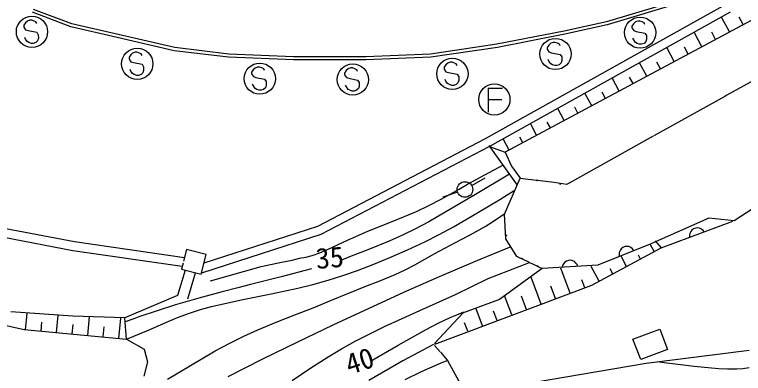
# Model space of a CAD drawing. Units: millimetres, scale not verified. Extents: x 40000 to 680000, y 20000 to 380000.
# Drawn here: x 154692 to 201328, y 245048 to 268021 of the extents above; entities that cross this region are included whole.
import ezdxf
from ezdxf.enums import TextEntityAlignment as Align

# ---------------------------------------------------------------- set-up
doc = ezdxf.new("R2010")
doc.units = ezdxf.units.MM
doc.header["$LTSCALE"] = 1000
doc.layers.add('M-BGD', color=7, linetype='Continuous', lineweight=25)
doc.layers.add('M-BGD-EXST', color=7, linetype='Continuous', lineweight=25)
doc.styles.add('ＭＳ ゴシック', font='')
doc.styles.get('ＭＳ ゴシック').set_extended_font_data('MS Gothic')

msp = doc.modelspace()

# ---------------------------------------------------------------- linework, layer by layer
at = {"layer": 'M-BGD'}
for p, q in [((186107, 259224), (206653, 270247)), ((200169, 268637), (184809, 260058)), ((197287, 268985), (192561, 267550)), ((197356, 268797), (192612, 267357)), ((158300, 267233), (155833, 268168)), ((158358, 267425), (155910, 268353)), ((200472, 268176), (185070, 259574)), ((200429, 266908), (199942, 267817)), ((201310, 267381), (201059, 267850)), ((161267, 266555), (158300, 267233)), ((161312, 266750), (158358, 267425)), ((192561, 267550), (189861, 266960)), ((192612, 267357), (189901, 266764)), ((189861, 266960), (185557, 266116)), ((189901, 266764), (185591, 265919)), ((198667, 265963), (198196, 266842)), ((199548, 266435), (199305, 266890)), ((164906, 265708), (161267, 266555)), ((164941, 265906), (161312, 266750)), ((168401, 265484), (164941, 265906)), ((185557, 266116), (181313, 265484)), ((185591, 265919), (181332, 265284)), ((196906, 265017), (196449, 265868)), ((197786, 265490), (197551, 265930)), ((168385, 265284), (164906, 265708)), ((172536, 265315), (168401, 265484)), ((181313, 265484), (177178, 265315)), ((172532, 265115), (168385, 265284)), ((177182, 265115), (172532, 265115)), ((177178, 265315), (172536, 265315)), ((181332, 265284), (177182, 265115)), ((195144, 264072), (194703, 264893)), ((196025, 264545), (195797, 264970)), ((203177, 264480), (200270, 262858)), ((194263, 263600), (194043, 264010)), ((193382, 263127), (192957, 263918)), ((184992, 263303), (185912, 263303)), ((184992, 263303), (184992, 261783)), ((192501, 262654), (192289, 263050)), ((184992, 262583), (185872, 262583)), ((191620, 262182), (191211, 262944)), ((200139, 262785), (195593, 260248)), ((200270, 262858), (200139, 262785)), ((189858, 261236), (189465, 261969)), ((190739, 261709), (190535, 262090)), ((188096, 260291), (187719, 260995)), ((188977, 260764), (188781, 261130)), ((195557, 260228), (190183, 257229)), ((184809, 260058), (174070, 254456)), ((186335, 259346), (185973, 260020)), ((187215, 259818), (187027, 260170)), ((185070, 259574), (174283, 253947)), ((185048, 259636), (186846, 257097)), ((185090, 259574), (186087, 259217)), ((186087, 259217), (186485, 258323)), ((184788, 257766), (185940, 258376)), ((186485, 258323), (187049, 257557)), ((183678, 257154), (184788, 257766)), ((183941, 257071), (184807, 257571)), ((186350, 257798), (184176, 256507)), ((186032, 255244), (187049, 257557)), ((187049, 257557), (188085, 257415)), ((205007, 257618), (200740, 254823)), ((183136, 256848), (183678, 257154)), ((189050, 257283), (188134, 257408)), ((189193, 257263), (189050, 257283)), ((190037, 257148), (189199, 257263)), ((190052, 257156), (190037, 257148)), ((190183, 257229), (190052, 257156)), ((181990, 256214), (182564, 256528)), ((184176, 256507), (182027, 255234)), ((183036, 256658), (182091, 256331)), ((182564, 256528), (183136, 256848)), ((186220, 256488), (186709, 256787)), ((181203, 255802), (181990, 256214)), ((184260, 255300), (185734, 256191)), ((185734, 256191), (186220, 256488)), ((180409, 255422), (181203, 255802)), ((178862, 254778), (180409, 255422)), ((182027, 255234), (181196, 254756)), ((182774, 254436), (184260, 255300)), ((185336, 254794), (185862, 255155)), ((185862, 255155), (185911, 255190)), ((185911, 255190), (186053, 255294)), ((186120, 253669), (186032, 255244)), ((177295, 254159), (178862, 254778)), ((181196, 254756), (180352, 254304)), ((184794, 254458), (185336, 254794)), ((199107, 254997), (195353, 253332)), ((196056, 253080), (200649, 254789)), ((200740, 254823), (199107, 254997)), ((154132, 254332), (158520, 253495)), ((174070, 254456), (166812, 252105)), ((180352, 254304), (179518, 253899)), ((181869, 253945), (182774, 254436)), ((183839, 253924), (184794, 254458)), ((198033, 254221), (197960, 254130)), ((198131, 254300), (198033, 254221)), ((198281, 254356), (198131, 254300)), ((198408, 254361), (198281, 254356)), ((198522, 254339), (198408, 254361)), ((198651, 254280), (198522, 254339)), ((198742, 254208), (198651, 254280)), ((198821, 254109), (198742, 254208)), ((158421, 252903), (154006, 253746)), ((174283, 253947), (166653, 251475)), ((175997, 253583), (177295, 254159)), ((179518, 253899), (178667, 253519)), ((180951, 253481), (181869, 253945)), ((182873, 253419), (183839, 253924)), ((197901, 254001), (197880, 253887)), ((197880, 253887), (197884, 253760)), ((197960, 254130), (197901, 254001)), ((158520, 253495), (165567, 252479)), ((174713, 252980), (175997, 253583)), ((178667, 253519), (177400, 252998)), ((179839, 252957), (180951, 253481)), ((181580, 252724), (182873, 253419)), ((186825, 252531), (186120, 253669)), ((195353, 253332), (192012, 251972)), ((195616, 252843), (195353, 253332)), ((195672, 253529), (196056, 253080)), ((165418, 251894), (158421, 252903)), ((165692, 252974), (165507, 252242)), ((166952, 252655), (165692, 252974)), ((173725, 252606), (174221, 252778)), ((174221, 252778), (174713, 252980)), ((177400, 252998), (176120, 252504)), ((178714, 252460), (179839, 252957)), ((186436, 253159), (184159, 252219)), ((191626, 250697), (196056, 253080)), ((193388, 252796), (193371, 252681)), ((193440, 252928), (193388, 252796)), ((193509, 253022), (193440, 252928)), ((193604, 253106), (193509, 253022)), ((193751, 253168), (193604, 253106)), ((193877, 253179), (193751, 253168)), ((193992, 253163), (193877, 253179)), ((194124, 253110), (193992, 253163)), ((194218, 253041), (194124, 253110)), ((194302, 252946), (194218, 253041)), ((166633, 251395), (166952, 252655)), ((171766, 252174), (172444, 252307)), ((172444, 252307), (172925, 252421)), ((172925, 252421), (173325, 252498)), ((173325, 252498), (173725, 252606)), ((175829, 252394), (175539, 252285)), ((176120, 252504), (175829, 252394)), ((177684, 252034), (178714, 252460)), ((180305, 252005), (181580, 252724)), ((187136, 252386), (186825, 252531)), ((187632, 252153), (187155, 252377)), ((193371, 252681), (193382, 252555)), ((193855, 251896), (193504, 252549)), ((194736, 252370), (194604, 252614)), ((165475, 252116), (165373, 251714)), ((167225, 250982), (170464, 251895)), ((170464, 251895), (171766, 252174)), ((176643, 251637), (177684, 252034)), ((179685, 251676), (180305, 252005)), ((184159, 252219), (181862, 251239)), ((185004, 251118), (187632, 252153)), ((188135, 251918), (187670, 252135)), ((188180, 251897), (188444, 251773)), ((192012, 251972), (188444, 251773)), ((189762, 251967), (189729, 251845)), ((189816, 252070), (189762, 251967)), ((189910, 252175), (189816, 252070)), ((190007, 252241), (189910, 252175)), ((190125, 252288), (190007, 252241)), ((190284, 252296), (190125, 252288)), ((190406, 252263), (190284, 252296)), ((190510, 252209), (190406, 252263)), ((190615, 252115), (190510, 252209)), ((190680, 252018), (190615, 252115)), ((190727, 251900), (190680, 252018)), ((192095, 250949), (191582, 251903)), ((165600, 251657), (165108, 250035)), ((165373, 251714), (166633, 251395)), ((165777, 249832), (166279, 251485)), ((173701, 251741), (171752, 251232)), ((175705, 251310), (176643, 251637)), ((178069, 250967), (179055, 251376)), ((179055, 251376), (179685, 251676)), ((188444, 251773), (185721, 249785)), ((190251, 250186), (189653, 251793)), ((192975, 251423), (192799, 251749)), ((171752, 251232), (169796, 250732)), ((173786, 250742), (174757, 251013)), ((174757, 251013), (175705, 251310)), ((177070, 250586), (178069, 250967)), ((181862, 251239), (179582, 250229)), ((182901, 250100), (185004, 251118)), ((188376, 249489), (187740, 251200)), ((191188, 250534), (190999, 251041)), ((168971, 250521), (167976, 250264)), ((169796, 250732), (168971, 250521)), ((171108, 250134), (172811, 250502)), ((172811, 250502), (173786, 250742)), ((176008, 250172), (177070, 250586)), ((187656, 249197), (191626, 250697)), ((189314, 249837), (189015, 250641)), ((165108, 250035), (161738, 248617)), ((167976, 250264), (166478, 249866)), ((169394, 249794), (171108, 250134)), ((174964, 249733), (176008, 250172)), ((179582, 250229), (177310, 249191)), ((180628, 249069), (182901, 250100)), ((186502, 248792), (186063, 249975)), ((187439, 249141), (187121, 249996)), ((166478, 249866), (164984, 249437)), ((167299, 249329), (168340, 249575)), ((168340, 249575), (169394, 249794)), ((173799, 249246), (174964, 249733)), ((185721, 249785), (183363, 248906)), ((149393, 249133), (155312, 247867)), ((163814, 249064), (162649, 248662)), ((164984, 249437), (163814, 249064)), ((165881, 248905), (166583, 249130)), ((166583, 249130), (167299, 249329)), ((172625, 248789), (173799, 249246)), ((177310, 249191), (175054, 248133)), ((178355, 248043), (180628, 249069)), ((181575, 246925), (187656, 249197)), ((184628, 248096), (184227, 249175)), ((185565, 248444), (185345, 249035)), ((158420, 248715), (154461, 248990)), ((155391, 247860), (155490, 248887)), ((157382, 247669), (157489, 248785)), ((161738, 248617), (158420, 248715)), ((159372, 247478), (159487, 248683)), ((161362, 247287), (161486, 248580)), ((161860, 247239), (161738, 248617)), ((162649, 248662), (162320, 248545)), ((164367, 248313), (165119, 248623)), ((165119, 248623), (165881, 248905)), ((171432, 248325), (172625, 248789)), ((183370, 248914), (181556, 246954)), ((181794, 248259), (182566, 248621)), ((182566, 248621), (183001, 248808)), ((183001, 248808), (183443, 248988)), ((156386, 247764), (156440, 248322)), ((158377, 247573), (158434, 248176)), ((162320, 248545), (161762, 248346)), ((163163, 247767), (164367, 248313)), ((170251, 247834), (171432, 248325)), ((175054, 248133), (172802, 247053)), ((181034, 247869), (181794, 248259)), ((183691, 247748), (183491, 248287)), ((155312, 247867), (161860, 247239)), ((160367, 247382), (160429, 248029)), ((161860, 247239), (163163, 247767)), ((169352, 247423), (170251, 247834)), ((177415, 247592), (178355, 248043)), ((179247, 246862), (181034, 247869)), ((194262, 247241), (195973, 247891)), ((195973, 247891), (196470, 246583)), ((161860, 247239), (162991, 246603)), ((168465, 246985), (169352, 247423)), ((176488, 247114), (177415, 247592)), ((194759, 245933), (194262, 247241)), ((167535, 246490), (168465, 246985)), ((172802, 247053), (170564, 245955)), ((175613, 246623), (176488, 247114)), ((177474, 245830), (179247, 246862)), ((181505, 246899), (179525, 245857)), ((181554, 246843), (181916, 246424)), ((162991, 246603), (163189, 245793)), ((166624, 245971), (167535, 246490)), ((174753, 246106), (175613, 246623)), ((181937, 246400), (182384, 245885)), ((196470, 246583), (194759, 245933)), ((195110, 245704), (201698, 246532)), ((163189, 245793), (162958, 244868)), ((164484, 244684), (166624, 245971)), ((170564, 245955), (168335, 244829)), ((173591, 245363), (174753, 246106)), ((179525, 245857), (177365, 244602)), ((182089, 245761), (182384, 245885)), ((182384, 245885), (183569, 243756)), ((196400, 245712), (195809, 245792)), ((172444, 244594), (173591, 245363)), ((180731, 245165), (181799, 245638)), ((181799, 245638), (182089, 245761)), ((183569, 243756), (195110, 245704)), ((196627, 245682), (196400, 245712)), ((198178, 245498), (196627, 245682)), ((199729, 245345), (198178, 245498)), ((200315, 245314), (199729, 245345)), ((200904, 245313), (200315, 245314)), ((201295, 245344), (200904, 245313)), ((201689, 245407), (201295, 245344)), ((179675, 244664), (180731, 245165))]:
    msp.add_line(p, q, dxfattribs=at)
for centre, radius in [((185392, 262583), 1000), ((188109, 257409), 24.9), ((183508, 256822), 500), ((189611, 257173), 24.9), ((186142, 253892), 24.9), ((187155, 252402), 24.9), ((188159, 251911), 24.9)]:
    msp.add_circle(centre, radius, dxfattribs=at)
at = {"layer": 'M-BGD-EXST'}
for p, q in [((155392, 267492), (155284, 267337)), ((155284, 267337), (155284, 267223)), ((155284, 267223), (155394, 267054)), ((155509, 267603), (155392, 267492)), ((155669, 267659), (155509, 267603)), ((155786, 267659), (155669, 267659)), ((155939, 267607), (155786, 267659)), ((156058, 267549), (155939, 267607)), ((156107, 267443), (156058, 267549)), ((194305, 267438), (194197, 267282)), ((194197, 267282), (194197, 267168)), ((194422, 267548), (194305, 267438)), ((194582, 267604), (194422, 267548)), ((194699, 267604), (194582, 267604)), ((194852, 267552), (194699, 267604)), ((194971, 267494), (194852, 267552)), ((195021, 267388), (194971, 267494)), ((155394, 267054), (155554, 267002)), ((155554, 267002), (156107, 266890)), ((156107, 266890), (156211, 266730)), ((194197, 267168), (194308, 266999)), ((194308, 266999), (194467, 266947)), ((194467, 266947), (195021, 266835)), ((195021, 266835), (195124, 266675)), ((155394, 266456), (155340, 266559)), ((155502, 266291), (155394, 266456)), ((155615, 266233), (155502, 266291)), ((156164, 266343), (156053, 266231)), ((156213, 266501), (156164, 266343)), ((156211, 266730), (156213, 266501)), ((194308, 266401), (194254, 266504)), ((194415, 266237), (194308, 266401)), ((195126, 266446), (195077, 266288)), ((195124, 266675), (195126, 266446)), ((155770, 266179), (155615, 266233)), ((155891, 266179), (155770, 266179)), ((156053, 266231), (155891, 266179)), ((188885, 266070), (188777, 265915)), ((188777, 265915), (188777, 265800)), ((189002, 266180), (188885, 266070)), ((189162, 266237), (189002, 266180)), ((189279, 266237), (189162, 266237)), ((189431, 266185), (189279, 266237)), ((189551, 266126), (189431, 266185)), ((189600, 266021), (189551, 266126)), ((194528, 266178), (194415, 266237)), ((194683, 266124), (194528, 266178)), ((194805, 266124), (194683, 266124)), ((194967, 266176), (194805, 266124)), ((195077, 266288), (194967, 266176)), ((162131, 265442), (162023, 265286)), ((162248, 265552), (162131, 265442)), ((162408, 265608), (162248, 265552)), ((162525, 265608), (162408, 265608)), ((162678, 265556), (162525, 265608)), ((162797, 265498), (162678, 265556)), ((162846, 265392), (162797, 265498)), ((188777, 265800), (188887, 265632)), ((188887, 265632), (189047, 265580)), ((189047, 265580), (189600, 265467)), ((189600, 265467), (189704, 265308)), ((162023, 265286), (162023, 265172)), ((162023, 265172), (162133, 265003)), ((162133, 265003), (162293, 264951)), ((162293, 264951), (162846, 264839)), ((182410, 264911), (182293, 264801)), ((182569, 264967), (182410, 264911)), ((182686, 264967), (182569, 264967)), ((182839, 264915), (182686, 264967)), ((182958, 264857), (182839, 264915)), ((188887, 265033), (188833, 265137)), ((188995, 264869), (188887, 265033)), ((189656, 264921), (189546, 264808)), ((189706, 265078), (189656, 264921)), ((189704, 265308), (189706, 265078)), ((162133, 264405), (162079, 264508)), ((162846, 264839), (162950, 264679)), ((162952, 264450), (162902, 264292)), ((162950, 264679), (162952, 264450)), ((169969, 264489), (169861, 264334)), ((170086, 264600), (169969, 264489)), ((170245, 264656), (170086, 264600)), ((170362, 264656), (170245, 264656)), ((170515, 264604), (170362, 264656)), ((170634, 264546), (170515, 264604)), ((170684, 264440), (170634, 264546)), ((175920, 264434), (175812, 264279)), ((176037, 264545), (175920, 264434)), ((176197, 264601), (176037, 264545)), ((176314, 264601), (176197, 264601)), ((176467, 264549), (176314, 264601)), ((176586, 264491), (176467, 264549)), ((176635, 264385), (176586, 264491)), ((182293, 264801), (182185, 264645)), ((182185, 264645), (182185, 264531)), ((182185, 264531), (182295, 264362)), ((183008, 264751), (182958, 264857)), ((189108, 264811), (188995, 264869)), ((189263, 264757), (189108, 264811)), ((189384, 264757), (189263, 264757)), ((189546, 264808), (189384, 264757)), ((162241, 264240), (162133, 264405)), ((162354, 264182), (162241, 264240)), ((162509, 264128), (162354, 264182)), ((162630, 264128), (162509, 264128)), ((162792, 264180), (162630, 264128)), ((162902, 264292), (162792, 264180)), ((169861, 264334), (169861, 264219)), ((169861, 264219), (169971, 264051)), ((169971, 264051), (170130, 263999)), ((170130, 263999), (170684, 263887)), ((175812, 264279), (175812, 264164)), ((175812, 264164), (175922, 263996)), ((175922, 263996), (176082, 263944)), ((182295, 264362), (182455, 264310)), ((182455, 264310), (183008, 264198)), ((183008, 264198), (183111, 264038)), ((183111, 264038), (183114, 263809)), ((169971, 263452), (169917, 263556)), ((170684, 263887), (170787, 263727)), ((170790, 263497), (170740, 263340)), ((170787, 263727), (170790, 263497)), ((175922, 263398), (175868, 263501)), ((176082, 263944), (176635, 263832)), ((176635, 263832), (176739, 263672)), ((176739, 263672), (176741, 263443)), ((182295, 263764), (182241, 263867)), ((182403, 263600), (182295, 263764)), ((182515, 263541), (182403, 263600)), ((182670, 263487), (182515, 263541)), ((182954, 263539), (182792, 263487)), ((183064, 263651), (182954, 263539)), ((183114, 263809), (183064, 263651)), ((170079, 263288), (169971, 263452)), ((170191, 263230), (170079, 263288)), ((170346, 263176), (170191, 263230)), ((170468, 263176), (170346, 263176)), ((170630, 263228), (170468, 263176)), ((170740, 263340), (170630, 263228)), ((176030, 263233), (175922, 263398)), ((176143, 263175), (176030, 263233)), ((176298, 263121), (176143, 263175)), ((176419, 263121), (176298, 263121)), ((176581, 263173), (176419, 263121)), ((176691, 263285), (176581, 263173)), ((176741, 263443), (176691, 263285)), ((182792, 263487), (182670, 263487))]:
    msp.add_line(p, q, dxfattribs=at)
for centre in [(155805, 266919), (194718, 266864), (189298, 265497), (162544, 264868), (170381, 263916), (182705, 264227), (176333, 263861)]:
    msp.add_circle(centre, 1000, dxfattribs=at)

# ---------------------------------------------------------------- texts
at = {"layer": 'M-BGD', "style": 'ＭＳ ゴシック'}
for s, rotation, p in [('35', 5, (174058, 251336)), ('40', 18, (176244, 244576))]:
    msp.add_text(s, height=1320, rotation=rotation, dxfattribs=at).set_placement(p, align=Align.BOTTOM_LEFT)

doc.saveas('drawing.dxf')
